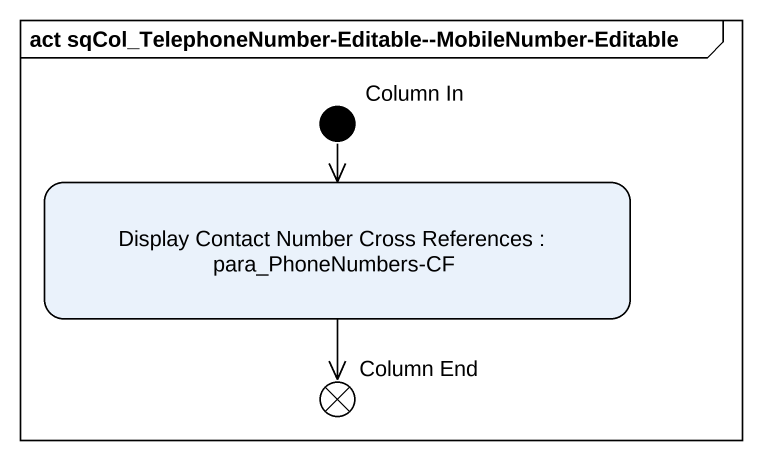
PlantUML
@startuml
mainframe act sqCol_TelephoneNumber-Editable--MobileNumber-Editable
hide empty description
state "Column In" as Column_In <<start>>
state "Display Contact Number Cross References : para_PhoneNumbers-CF" as Display_Contact_Number
state "Column End" as Column_End <<end>>
Column_In --> Display_Contact_Number
Display_Contact_Number --> Column_End
@enduml
